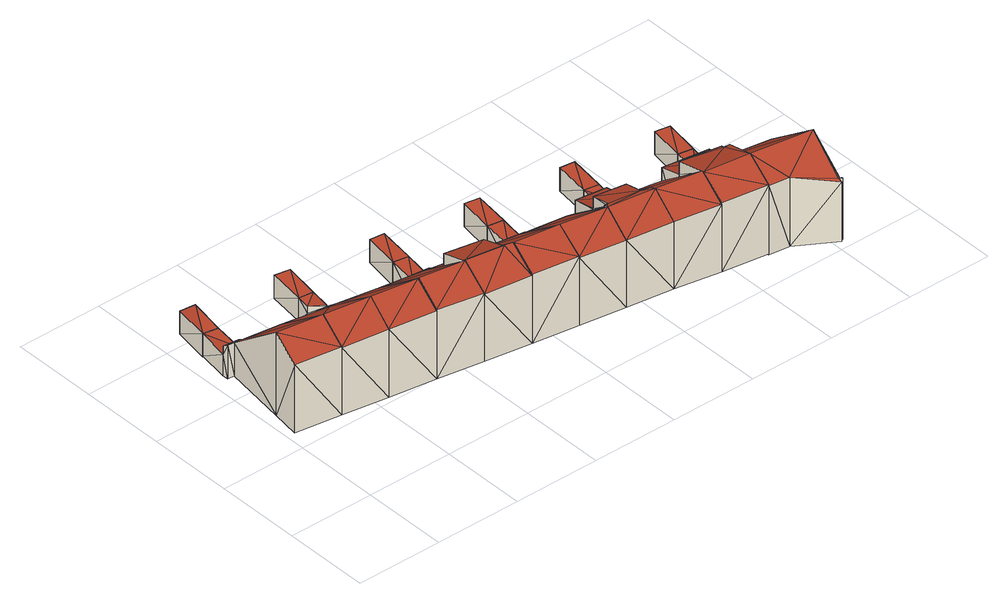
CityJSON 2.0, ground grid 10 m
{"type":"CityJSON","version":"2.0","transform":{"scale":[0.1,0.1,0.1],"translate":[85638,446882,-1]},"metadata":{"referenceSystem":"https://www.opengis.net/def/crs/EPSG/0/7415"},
"CityObjects":{
"building1":{"type":"Building","attributes":{"oorspronkelijk_bouwjaar":2007,"status":"Pand in gebruik","geconstateerd":false,"h_maaiveld":-0.301,"dak_type":"slanted","pw_datum":"2013-12-01","pw_actueel":"yes","pw_bron":"ahn3","reconstructie_methode":"tudelft3d-geoflow","versie_methode":"v21.03.1","kas_warenhuis":false,"ondergronds_type":"above ground","lod11_replace":false,"reconstruction_skipped":false},"geometry":[{"type":"Solid","lod":"2.2","boundaries":[[[[0,1,2]],[[3,4,5]],[[2,6,7]],[[0,7,8]],[[1,9,2]],[[0,2,7]],[[6,10,5]],[[7,6,4]],[[5,11,3]],[[6,5,4]],[[12,6,13]],[[14,12,13]],[[13,6,2]],[[15,16,17]],[[17,16,8]],[[8,16,0]],[[18,5,19]],[[19,5,10]],[[20,1,16]],[[16,1,0]],[[13,2,9]],[[21,13,9]],[[17,8,7]],[[22,17,7]],[[21,9,20]],[[20,9,1]],[[23,4,24]],[[24,4,3]],[[25,11,5]],[[18,25,5]],[[14,13,15]],[[15,13,16]],[[24,3,11]],[[25,24,11]],[[22,7,4]],[[23,22,4]],[[19,10,12]],[[12,10,6]],[[25,18,23]],[[24,25,23]],[[19,12,18]],[[17,22,15]],[[15,22,14]],[[22,23,12]],[[14,22,12]],[[23,18,12]],[[13,21,20]],[[16,13,20]]]],"semantics":{"surfaces":[{"type":"GroundSurface"},{"type":"WallSurface"},{"type":"RoofSurface"}],"values":[[0,0,0,0,0,0,0,0,0,0,1,1,1,1,1,1,1,1,1,1,1,1,1,1,1,1,1,1,1,1,1,1,1,1,1,1,1,1,2,2,2,2,2,2,2,2,2,2]]}}]},
"building2":{"type":"Building","attributes":{"oorspronkelijk_bouwjaar":2007,"status":"Pand in gebruik","geconstateerd":false,"h_maaiveld":-0.444,"dak_type":"single horizontal","pw_datum":"2013-12-01","pw_actueel":"yes","pw_bron":"ahn3","reconstructie_methode":"tudelft3d-geoflow","versie_methode":"v21.03.1","kas_warenhuis":false,"ondergronds_type":"above ground","lod11_replace":false,"reconstruction_skipped":false},"geometry":[{"type":"Solid","lod":"2.2","boundaries":[[[[26,27,28]],[[29,26,28]],[[21,29,28]],[[30,21,28]],[[31,27,20]],[[20,27,26]],[[20,26,29]],[[21,20,29]],[[30,28,31]],[[31,28,27]],[[30,31,20]],[[21,30,20]]]],"semantics":{"surfaces":[{"type":"GroundSurface"},{"type":"WallSurface"},{"type":"RoofSurface"}],"values":[[0,0,1,1,1,1,1,1,1,1,2,2]]}}]},
"building3":{"type":"Building","attributes":{"oorspronkelijk_bouwjaar":2007,"status":"Pand in gebruik","geconstateerd":false,"h_maaiveld":-0.3,"dak_type":"slanted","pw_datum":"2013-12-01","pw_actueel":"yes","pw_bron":"ahn3","reconstructie_methode":"tudelft3d-geoflow","versie_methode":"v21.03.1","kas_warenhuis":false,"ondergronds_type":"above ground","lod11_replace":false,"reconstruction_skipped":false},"geometry":[{"type":"Solid","lod":"2.2","boundaries":[[[[11,5,32]],[[33,11,32]],[[34,5,10]],[[32,5,34]],[[35,11,33]],[[36,35,33]],[[37,34,19]],[[19,34,10]],[[19,10,5]],[[18,19,5]],[[38,32,37]],[[37,32,34]],[[18,5,35]],[[35,5,11]],[[36,33,32]],[[38,36,32]],[[36,38,35]],[[35,38,18]],[[18,38,37]],[[19,18,37]]]],"semantics":{"surfaces":[{"type":"GroundSurface"},{"type":"WallSurface"},{"type":"RoofSurface"}],"values":[[0,0,0,0,1,1,1,1,1,1,1,1,1,1,1,1,2,2,2,2]]}}]},
"building4":{"type":"Building","attributes":{"oorspronkelijk_bouwjaar":2007,"status":"Pand in gebruik","geconstateerd":false,"h_maaiveld":-0.32,"dak_type":"slanted","pw_datum":"2013-12-01","pw_actueel":"yes","pw_bron":"ahn3","reconstructie_methode":"tudelft3d-geoflow","versie_methode":"v21.03.1","kas_warenhuis":false,"ondergronds_type":"above ground","lod11_replace":false,"reconstruction_skipped":false},"geometry":[{"type":"Solid","lod":"2.2","boundaries":[[[[39,33,40]],[[41,32,34]],[[40,33,32]],[[42,43,44]],[[34,45,44]],[[43,46,44]],[[40,32,41]],[[40,41,47]],[[46,34,44]],[[41,34,46]],[[48,45,37]],[[37,45,34]],[[36,33,39]],[[49,36,39]],[[50,42,51]],[[52,50,51]],[[51,42,44]],[[53,54,55]],[[55,54,43]],[[43,54,46]],[[49,39,40]],[[56,49,40]],[[52,51,54]],[[53,52,54]],[[55,43,50]],[[50,43,42]],[[38,32,36]],[[36,32,33]],[[51,44,45]],[[48,51,45]],[[57,41,54]],[[54,41,46]],[[56,40,58]],[[58,40,47]],[[37,34,32]],[[38,37,32]],[[58,47,41]],[[57,58,41]],[[55,50,52]],[[53,55,52]],[[49,56,36]],[[36,56,38]],[[58,57,56]],[[48,37,54]],[[51,48,54]],[[37,38,57]],[[54,37,57]],[[38,56,57]]]],"semantics":{"surfaces":[{"type":"GroundSurface"},{"type":"WallSurface"},{"type":"RoofSurface"}],"values":[[0,0,0,0,0,0,0,0,0,0,1,1,1,1,1,1,1,1,1,1,1,1,1,1,1,1,1,1,1,1,1,1,1,1,1,1,1,1,2,2,2,2,2,2,2,2,2,2]]}}]},
"building5":{"type":"Building","attributes":{"oorspronkelijk_bouwjaar":2007,"status":"Pand in gebruik","geconstateerd":false,"h_maaiveld":-0.422,"dak_type":"single horizontal","pw_datum":"2013-12-01","pw_actueel":"yes","pw_bron":"ahn3","reconstructie_methode":"tudelft3d-geoflow","versie_methode":"v21.03.1","kas_warenhuis":false,"ondergronds_type":"above ground","lod11_replace":false,"reconstruction_skipped":false},"geometry":[{"type":"Solid","lod":"2.2","boundaries":[[[[59,60,61]],[[62,59,61]],[[63,60,50]],[[50,60,59]],[[55,62,61]],[[64,55,61]],[[50,59,62]],[[55,50,62]],[[64,61,63]],[[63,61,60]],[[64,63,50]],[[55,64,50]]]],"semantics":{"surfaces":[{"type":"GroundSurface"},{"type":"WallSurface"},{"type":"RoofSurface"}],"values":[[0,0,1,1,1,1,1,1,1,1,2,2]]}}]},
"building6":{"type":"Building","attributes":{"oorspronkelijk_bouwjaar":2007,"status":"Pand in gebruik","geconstateerd":false,"h_maaiveld":-0.32,"dak_type":"slanted","pw_datum":"2013-12-01","pw_actueel":"yes","pw_bron":"ahn3","reconstructie_methode":"tudelft3d-geoflow","versie_methode":"v21.03.1","kas_warenhuis":false,"ondergronds_type":"above ground","lod11_replace":false,"reconstruction_skipped":false},"geometry":[{"type":"Solid","lod":"2.2","boundaries":[[[[39,65,66]],[[67,68,47]],[[68,66,65]],[[47,68,65]],[[69,67,58]],[[58,67,47]],[[70,39,71]],[[71,39,66]],[[58,47,65]],[[72,58,65]],[[73,68,69]],[[69,68,67]],[[71,66,68]],[[73,71,68]],[[72,65,70]],[[70,65,39]],[[71,73,70]],[[70,73,72]],[[73,69,58]],[[72,73,58]]]],"semantics":{"surfaces":[{"type":"GroundSurface"},{"type":"WallSurface"},{"type":"RoofSurface"}],"values":[[0,0,0,0,1,1,1,1,1,1,1,1,1,1,1,1,2,2,2,2]]}}]},
"building7":{"type":"Building","attributes":{"oorspronkelijk_bouwjaar":2007,"status":"Pand in gebruik","geconstateerd":false,"h_maaiveld":-0.278,"dak_type":"slanted","pw_datum":"2013-12-01","pw_actueel":"yes","pw_bron":"ahn3","reconstructie_methode":"tudelft3d-geoflow","versie_methode":"v21.03.1","kas_warenhuis":false,"ondergronds_type":"above ground","lod11_replace":false,"reconstruction_skipped":false},"geometry":[{"type":"Solid","lod":"2.2","boundaries":[[[[74,75,76]],[[66,77,78]],[[79,75,74]],[[78,77,80]],[[67,76,81]],[[74,67,82]],[[74,76,67]],[[81,83,80]],[[67,81,80]],[[78,84,66]],[[83,78,80]],[[85,81,86]],[[87,85,86]],[[86,81,76]],[[88,82,69]],[[69,82,67]],[[89,79,74]],[[90,89,74]],[[91,92,93]],[[94,95,93]],[[96,66,84]],[[97,96,84]],[[92,91,98]],[[99,92,98]],[[100,101,98]],[[98,101,77]],[[77,101,80]],[[102,90,88]],[[88,90,82]],[[82,90,74]],[[87,86,90]],[[102,87,90]],[[103,83,81]],[[85,103,81]],[[69,67,80]],[[101,69,80]],[[104,78,103]],[[103,78,83]],[[99,98,96]],[[96,77,66]],[[96,98,77]],[[97,84,78]],[[104,97,78]],[[105,75,79]],[[89,105,79]],[[86,76,105]],[[105,76,75]],[[95,94,100]],[[100,94,101]],[[97,104,92]],[[96,92,99]],[[96,97,92]],[[86,105,90]],[[90,105,89]],[[91,93,98]],[[98,95,100]],[[98,93,95]],[[104,103,94]],[[101,94,85]],[[88,69,102]],[[101,85,69]],[[92,104,93]],[[69,85,87]],[[102,69,87]],[[94,103,85]],[[93,104,94]]]],"semantics":{"surfaces":[{"type":"GroundSurface"},{"type":"WallSurface"},{"type":"RoofSurface"}],"values":[[0,0,0,0,0,0,0,0,0,0,0,1,1,1,1,1,1,1,1,1,1,1,1,1,1,1,1,1,1,1,1,1,1,1,1,1,1,1,1,1,1,1,1,1,1,1,1,1,1,2,2,2,2,2,2,2,2,2,2,2,2,2,2,2,2,2]]}}]},
"building8":{"type":"Building","attributes":{"oorspronkelijk_bouwjaar":2007,"status":"Pand in gebruik","geconstateerd":false,"h_maaiveld":-0.423,"dak_type":"single horizontal","pw_datum":"2013-12-01","pw_actueel":"yes","pw_bron":"ahn3","reconstructie_methode":"tudelft3d-geoflow","versie_methode":"v21.03.1","kas_warenhuis":false,"ondergronds_type":"above ground","lod11_replace":false,"reconstruction_skipped":false},"geometry":[{"type":"Solid","lod":"2.2","boundaries":[[[[106,107,108]],[[109,106,108]],[[105,109,108]],[[110,105,108]],[[111,107,89]],[[89,107,106]],[[89,106,109]],[[105,89,109]],[[110,108,111]],[[111,108,107]],[[110,111,89]],[[105,110,89]]]],"semantics":{"surfaces":[{"type":"GroundSurface"},{"type":"WallSurface"},{"type":"RoofSurface"}],"values":[[0,0,1,1,1,1,1,1,1,1,2,2]]}}]},
"building9":{"type":"Building","attributes":{"oorspronkelijk_bouwjaar":2007,"status":"Pand in gebruik","geconstateerd":false,"h_maaiveld":-0.276,"dak_type":"slanted","pw_datum":"2013-12-01","pw_actueel":"yes","pw_bron":"ahn3","reconstructie_methode":"tudelft3d-geoflow","versie_methode":"v21.03.1","kas_warenhuis":false,"ondergronds_type":"above ground","lod11_replace":false,"reconstruction_skipped":false},"geometry":[{"type":"Solid","lod":"2.2","boundaries":[[[[84,112,113]],[[113,112,114]],[[115,114,83]],[[114,112,83]],[[116,83,112]],[[117,116,112]],[[118,114,119]],[[119,114,115]],[[117,112,120]],[[120,112,84]],[[121,113,114]],[[118,121,114]],[[120,84,121]],[[121,84,113]],[[119,115,116]],[[116,115,83]],[[121,118,117]],[[120,121,117]],[[119,116,118]],[[118,116,117]]]],"semantics":{"surfaces":[{"type":"GroundSurface"},{"type":"WallSurface"},{"type":"RoofSurface"}],"values":[[0,0,0,0,1,1,1,1,1,1,1,1,1,1,1,1,2,2,2,2]]}}]},
"building10":{"type":"Building","attributes":{"oorspronkelijk_bouwjaar":2007,"status":"Pand in gebruik","geconstateerd":false,"h_maaiveld":-0.282,"dak_type":"slanted","pw_datum":"2013-12-01","pw_actueel":"yes","pw_bron":"ahn3","reconstructie_methode":"tudelft3d-geoflow","versie_methode":"v21.03.1","kas_warenhuis":false,"ondergronds_type":"above ground","lod11_replace":false,"reconstruction_skipped":false},"geometry":[{"type":"Solid","lod":"2.2","boundaries":[[[[113,114,122]],[[123,124,125]],[[124,126,115]],[[115,127,125]],[[123,125,128]],[[129,122,126]],[[130,113,122]],[[124,115,125]],[[126,114,115]],[[122,114,126]],[[131,126,132]],[[133,131,132]],[[132,126,124]],[[118,114,134]],[[134,114,113]],[[132,124,135]],[[135,124,123]],[[136,129,131]],[[131,129,126]],[[134,113,130]],[[137,134,130]],[[138,128,125]],[[139,138,125]],[[133,132,140]],[[140,132,139]],[[135,123,138]],[[138,123,128]],[[137,130,122]],[[141,137,122]],[[140,139,142]],[[142,139,127]],[[127,139,125]],[[142,127,115]],[[119,142,115]],[[119,115,114]],[[118,119,114]],[[141,122,136]],[[136,122,129]],[[137,141,134]],[[134,141,118]],[[141,136,131]],[[140,142,119]],[[118,141,131]],[[140,119,133]],[[118,131,119]],[[119,131,133]],[[139,132,135]],[[138,139,135]]]],"semantics":{"surfaces":[{"type":"GroundSurface"},{"type":"WallSurface"},{"type":"RoofSurface"}],"values":[[0,0,0,0,0,0,0,0,0,0,1,1,1,1,1,1,1,1,1,1,1,1,1,1,1,1,1,1,1,1,1,1,1,1,1,1,1,1,2,2,2,2,2,2,2,2,2,2]]}}]},
"building11":{"type":"Building","attributes":{"oorspronkelijk_bouwjaar":2007,"status":"Pand in gebruik","geconstateerd":false,"h_maaiveld":-0.432,"dak_type":"single horizontal","pw_datum":"2013-12-01","pw_actueel":"yes","pw_bron":"ahn3","reconstructie_methode":"tudelft3d-geoflow","versie_methode":"v21.03.1","kas_warenhuis":false,"ondergronds_type":"above ground","lod11_replace":false,"reconstruction_skipped":false},"geometry":[{"type":"Solid","lod":"2.2","boundaries":[[[[143,144,145]],[[146,143,145]],[[147,144,138]],[[138,144,143]],[[135,146,145]],[[148,135,145]],[[138,143,146]],[[135,138,146]],[[148,145,147]],[[147,145,144]],[[148,147,138]],[[135,148,138]]]],"semantics":{"surfaces":[{"type":"GroundSurface"},{"type":"WallSurface"},{"type":"RoofSurface"}],"values":[[0,0,1,1,1,1,1,1,1,1,2,2]]}}]},
"building12":{"type":"Building","attributes":{"oorspronkelijk_bouwjaar":2007,"status":"Pand in gebruik","geconstateerd":false,"h_maaiveld":-0.274,"dak_type":"slanted","pw_datum":"2013-12-01","pw_actueel":"yes","pw_bron":"ahn3","reconstructie_methode":"tudelft3d-geoflow","versie_methode":"v21.03.1","kas_warenhuis":false,"ondergronds_type":"above ground","lod11_replace":false,"reconstruction_skipped":false},"geometry":[{"type":"Solid","lod":"2.2","boundaries":[[[[149,150,151]],[[130,152,153]],[[130,122,152]],[[122,154,152]],[[154,150,152]],[[155,150,154]],[[155,154,129]],[[151,150,155]],[[141,122,137]],[[137,122,130]],[[156,153,152]],[[157,156,152]],[[158,159,141]],[[141,159,122]],[[122,159,154]],[[157,152,160]],[[161,157,160]],[[160,152,150]],[[162,163,164]],[[165,162,164]],[[166,167,168]],[[168,167,169]],[[155,169,151]],[[169,167,151]],[[137,130,153]],[[156,137,153]],[[169,155,136]],[[136,155,129]],[[170,171,162]],[[162,171,163]],[[163,171,172]],[[165,164,173]],[[174,165,173]],[[173,164,175]],[[174,173,159]],[[158,174,159]],[[176,149,167]],[[167,149,151]],[[136,129,154]],[[159,136,154]],[[168,169,175]],[[164,168,175]],[[163,172,166]],[[166,172,167]],[[160,150,176]],[[176,150,149]],[[161,160,170]],[[170,160,171]],[[157,141,137]],[[156,157,137]],[[161,170,157]],[[174,170,165]],[[165,170,162]],[[174,141,170]],[[158,141,174]],[[141,157,170]],[[163,166,168]],[[164,163,168]],[[160,176,172]],[[171,160,172]],[[172,176,167]],[[159,173,175]],[[136,175,169]],[[136,159,175]]]],"semantics":{"surfaces":[{"type":"GroundSurface"},{"type":"WallSurface"},{"type":"RoofSurface"}],"values":[[0,0,0,0,0,0,0,0,1,1,1,1,1,1,1,1,1,1,1,1,1,1,1,1,1,1,1,1,1,1,1,1,1,1,1,1,1,1,1,1,1,1,1,1,1,1,1,1,2,2,2,2,2,2,2,2,2,2,2,2,2,2,2,2]]}}]},
"building13":{"type":"Building","attributes":{"oorspronkelijk_bouwjaar":2007,"status":"Pand in gebruik","geconstateerd":false,"h_maaiveld":-0.31,"dak_type":"slanted","pw_datum":"2013-12-01","pw_actueel":"yes","pw_bron":"ahn3","reconstructie_methode":"tudelft3d-geoflow","versie_methode":"v21.03.1","kas_warenhuis":false,"ondergronds_type":"above ground","lod11_replace":false,"reconstruction_skipped":false},"geometry":[{"type":"Solid","lod":"2.2","boundaries":[[[[177,178,152]],[[151,179,149]],[[180,181,182]],[[152,183,177]],[[182,181,179]],[[181,149,179]],[[183,149,181]],[[177,183,184]],[[178,153,152]],[[183,152,149]],[[185,186,167]],[[167,186,151]],[[151,186,179]],[[157,152,156]],[[156,152,153]],[[187,178,177]],[[188,187,177]],[[176,149,152]],[[157,176,152]],[[156,153,187]],[[187,153,178]],[[189,182,186]],[[186,182,179]],[[190,181,180]],[[191,190,180]],[[188,177,192]],[[192,177,184]],[[167,151,149]],[[176,167,149]],[[191,180,189]],[[189,180,182]],[[193,190,186]],[[185,193,186]],[[194,183,190]],[[193,194,190]],[[190,183,181]],[[192,184,194]],[[194,184,183]],[[188,157,187]],[[187,157,156]],[[186,190,189]],[[189,190,191]],[[188,192,194]],[[185,176,193]],[[157,188,194]],[[157,194,176]],[[176,194,193]],[[167,176,185]]]],"semantics":{"surfaces":[{"type":"GroundSurface"},{"type":"WallSurface"},{"type":"RoofSurface"}],"values":[[0,0,0,0,0,0,0,0,0,0,1,1,1,1,1,1,1,1,1,1,1,1,1,1,1,1,1,1,1,1,1,1,1,1,1,1,1,1,2,2,2,2,2,2,2,2,2,2]]}}]},
"building14":{"type":"Building","attributes":{"oorspronkelijk_bouwjaar":2007,"status":"Pand in gebruik","geconstateerd":false,"h_maaiveld":-0.417,"dak_type":"single horizontal","pw_datum":"2013-12-01","pw_actueel":"yes","pw_bron":"ahn3","reconstructie_methode":"tudelft3d-geoflow","versie_methode":"v21.03.1","kas_warenhuis":false,"ondergronds_type":"above ground","lod11_replace":false,"reconstruction_skipped":false},"geometry":[{"type":"Solid","lod":"2.2","boundaries":[[[[195,196,197]],[[198,195,197]],[[199,197,196]],[[200,199,196]],[[189,195,191]],[[191,195,198]],[[200,196,189]],[[189,196,195]],[[191,198,197]],[[199,191,197]],[[191,199,189]],[[189,199,200]]]],"semantics":{"surfaces":[{"type":"GroundSurface"},{"type":"WallSurface"},{"type":"RoofSurface"}],"values":[[0,0,1,1,1,1,1,1,1,1,2,2]]}}]},
"building15":{"type":"Building","attributes":{"oorspronkelijk_bouwjaar":2007,"status":"Pand in gebruik","geconstateerd":false,"h_maaiveld":-0.251,"dak_type":"slanted","pw_datum":"2013-12-01","pw_actueel":"yes","pw_bron":"ahn3","reconstructie_methode":"tudelft3d-geoflow","versie_methode":"v21.03.1","kas_warenhuis":false,"ondergronds_type":"above ground","lod11_replace":false,"reconstruction_skipped":false},"geometry":[{"type":"Solid","lod":"2.2","boundaries":[[[[178,201,202]],[[203,201,204]],[[184,205,204]],[[205,203,204]],[[206,202,201]],[[203,206,201]],[[207,201,208]],[[208,201,178]],[[209,202,206]],[[210,209,206]],[[211,212,207]],[[207,212,201]],[[201,212,204]],[[210,206,213]],[[214,210,213]],[[213,206,203]],[[215,205,184]],[[216,215,184]],[[217,218,212]],[[211,217,212]],[[208,178,209]],[[209,178,202]],[[219,220,217]],[[217,220,218]],[[214,213,219]],[[219,213,220]],[[216,184,204]],[[212,216,204]],[[213,203,215]],[[215,203,205]],[[210,207,209]],[[209,207,208]],[[214,219,210]],[[207,219,211]],[[211,219,217]],[[207,210,219]],[[220,213,218]],[[218,215,216]],[[218,213,215]],[[218,216,212]]]],"semantics":{"surfaces":[{"type":"GroundSurface"},{"type":"WallSurface"},{"type":"RoofSurface"}],"values":[[0,0,0,0,0,0,1,1,1,1,1,1,1,1,1,1,1,1,1,1,1,1,1,1,1,1,1,1,1,1,2,2,2,2,2,2,2,2,2,2]]}}]},
"building16":{"type":"Building","attributes":{"oorspronkelijk_bouwjaar":2007,"status":"Pand in gebruik","geconstateerd":false,"h_maaiveld":-0.353,"dak_type":"slanted","pw_datum":"2013-12-01","pw_actueel":"yes","pw_bron":"ahn3","reconstructie_methode":"tudelft3d-geoflow","versie_methode":"v21.03.1","kas_warenhuis":false,"ondergronds_type":"above ground","lod11_replace":false,"reconstruction_skipped":false},"geometry":[{"type":"Solid","lod":"2.2","boundaries":[[[[221,222,223]],[[224,225,226]],[[227,222,221]],[[223,228,229]],[[230,231,232]],[[221,229,233]],[[221,223,229]],[[228,234,235]],[[229,228,225]],[[228,235,225]],[[235,226,225]],[[231,230,235]],[[236,232,231]],[[230,237,226]],[[235,230,226]],[[238,236,231]],[[239,238,231]],[[239,231,235]],[[240,239,235]],[[241,228,242]],[[243,241,242]],[[242,228,223]],[[244,233,245]],[[245,233,229]],[[245,229,225]],[[210,245,225]],[[240,235,246]],[[246,235,234]],[[247,248,244]],[[244,248,233]],[[233,248,221]],[[249,222,227]],[[250,249,227]],[[242,223,222]],[[249,242,222]],[[251,237,230]],[[252,251,230]],[[246,234,228]],[[241,246,228]],[[210,225,253]],[[253,225,224]],[[253,224,226]],[[254,253,226]],[[254,226,251]],[[251,226,237]],[[255,232,236]],[[238,255,236]],[[252,230,255]],[[255,230,232]],[[250,227,248]],[[248,227,221]],[[243,242,247]],[[247,242,248]],[[247,244,245]],[[246,241,240]],[[245,210,241]],[[245,241,243]],[[247,245,243]],[[210,240,241]],[[251,252,254]],[[238,239,255]],[[255,239,252]],[[239,240,252]],[[240,254,252]],[[210,254,240]],[[253,254,210]],[[248,242,249]],[[250,248,249]]]],"semantics":{"surfaces":[{"type":"GroundSurface"},{"type":"WallSurface"},{"type":"RoofSurface"}],"values":[[0,0,0,0,0,0,0,0,0,0,0,0,0,0,0,1,1,1,1,1,1,1,1,1,1,1,1,1,1,1,1,1,1,1,1,1,1,1,1,1,1,1,1,1,1,1,1,1,1,1,1,1,1,2,2,2,2,2,2,2,2,2,2,2,2,2,2,2]]}}]},
"building17":{"type":"Building","attributes":{"oorspronkelijk_bouwjaar":2007,"status":"Pand in gebruik","geconstateerd":false,"h_maaiveld":-0.429,"dak_type":"single horizontal","pw_datum":"2013-12-01","pw_actueel":"yes","pw_bron":"ahn3","reconstructie_methode":"tudelft3d-geoflow","versie_methode":"v21.03.1","kas_warenhuis":false,"ondergronds_type":"above ground","lod11_replace":false,"reconstruction_skipped":false},"geometry":[{"type":"Solid","lod":"2.2","boundaries":[[[[227,256,257]],[[222,227,257]],[[258,256,250]],[[250,256,227]],[[249,222,257]],[[259,249,257]],[[250,227,222]],[[249,250,222]],[[259,257,258]],[[258,257,256]],[[259,258,250]],[[249,259,250]]]],"semantics":{"surfaces":[{"type":"GroundSurface"},{"type":"WallSurface"},{"type":"RoofSurface"}],"values":[[0,0,1,1,1,1,1,1,1,1,2,2]]}}]}
},
"vertices":[
[17,236,7],[23,273,7],[35,234,7],[9,122,7],[14,155,7],[67,147,7],[34,228,7],[25,229,7],[17,230,7],[40,270,7],[78,221,7],[62,114,7],[34,228,47],[35,234,34],[35,234,43],[17,236,43],[17,236,33],[17,230,47],[67,147,107],[78,221,48],[23,273,34],[40,270,34],[25,229,47],[14,155,107],[9,122,89],[62,114,89],
[23,273,6],[30,315,6],[47,312,6],[40,270,6],[47,312,35],[30,315,34],
[121,139,7],[115,106,7],[132,212,7],[62,114,88],[115,106,89],[132,212,48],[121,139,107],
[169,98,7],[174,131,7],[141,211,7],[130,256,7],[147,254,7],[127,240,7],[123,214,7],[144,231,7],[185,204,7],[123,214,48],[169,98,89],[130,256,34],[127,240,26],[127,240,34],[144,231,33],[144,231,31],[147,254,34],[174,131,107],[141,211,48],[185,204,48],
[130,256,6],[136,299,6],[154,296,6],[147,254,6],[136,299,34],[154,296,34],
[174,130,7],[222,89,7],[238,196,7],[227,123,7],[238,196,48],[169,98,90],[222,89,89],[174,130,108],[227,123,107],
[231,204,7],[254,237,7],[248,201,7],[227,124,7],[281,115,7],[236,240,7],[233,161,7],[247,195,7],[230,197,7],[292,188,7],[276,81,7],[247,195,47],[248,201,34],[248,201,43],[230,197,48],[236,240,34],[231,204,34],[272,117,106],[272,117,107],[272,119,105],[276,152,78],[276,152,92],[222,89,88],[276,81,89],[227,124,106],[227,124,107],[233,161,91],[233,161,76],[231,204,42],[292,188,47],[281,115,107],[254,237,34],
[236,240,6],[243,282,6],[260,280,6],[254,237,6],[260,280,34],[243,282,34],
[281,114,7],[329,73,7],[334,107,7],[345,180,7],[292,188,48],[281,114,107],[334,107,107],[345,180,48],[276,81,90],[329,73,90],
[387,98,7],[361,221,7],[355,183,7],[338,187,7],[354,178,7],[337,181,7],[343,224,7],[399,172,7],[382,65,7],[354,178,48],[355,183,34],[355,183,44],[329,73,88],[361,221,34],[399,172,48],[382,65,88],[343,224,34],[338,187,34],[338,187,43],[387,98,107],[337,181,48],
[343,224,6],[350,266,6],[367,263,6],[361,221,6],[350,266,34],[367,263,34],
[452,163,7],[442,98,7],[444,165,7],[441,90,7],[436,57,7],[388,104,7],[408,170,7],[436,57,88],[441,90,107],[388,104,105],[388,104,102],[442,98,101],[442,98,104],[437,128,93],[437,128,78],[400,134,78],[400,134,93],[444,165,64],[444,165,48],[408,170,64],[408,170,48],[432,101,103],[432,101,100],[437,128,77],[393,105,101],[393,105,104],[400,134,77],[452,163,48],
[494,82,7],[489,48,7],[445,171,7],[468,204,7],[463,175,7],[451,207,7],[461,162,7],[505,155,7],[445,171,42],[445,171,33],[489,48,88],[494,82,107],[451,207,34],[463,175,34],[468,204,34],[505,155,48],[463,175,37],[461,162,48],
[451,207,6],[457,249,6],[474,247,6],[468,204,6],[474,247,34],[457,249,34],
[494,80,7],[542,40,7],[553,110,7],[500,123,7],[559,147,7],[547,73,7],[494,80,107],[489,48,90],[542,40,90],[547,73,107],[500,123,92],[500,123,76],[553,110,78],[553,110,94],[559,147,64],[505,155,64],[547,115,92],[547,115,76],[547,111,93],[547,111,78],
[552,156,6],[574,188,6],[568,149,6],[542,40,6],[547,73,6],[566,37,6],[557,191,6],[568,146,6],[559,147,6],[609,14,6],[610,14,6],[612,12,6],[551,148,6],[629,136,6],[618,62,6],[612,13,6],[609,10,6],[612,13,80],[610,14,80],[618,62,107],[568,146,48],[568,149,33],[568,149,45],[551,148,48],[559,147,48],[629,136,48],[552,156,41],[552,156,34],[574,188,34],[557,191,34],[609,10,78],[609,14,80],[542,40,89],[566,37,89],[612,12,80],
[564,233,6],[581,230,6],[564,233,34],[581,230,34]
]}
